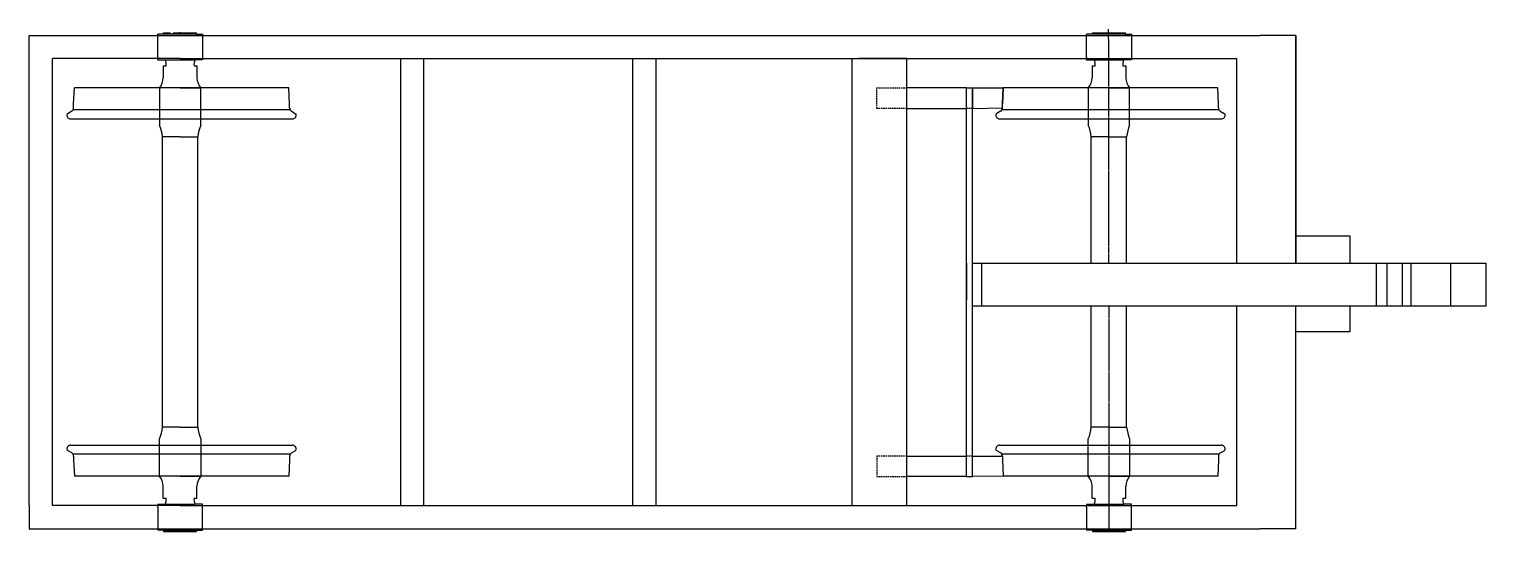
# Model space of a CAD drawing. Header units: millimetres. Extents: x -5057 to 33615, y -6628 to 11138.
# Drawn here: x 16978 to 23252, y 8975 to 11138 of the extents above; entities that cross this region are included whole.
import ezdxf

# ---------------------------------------------------------------- set-up
doc = ezdxf.new("R2010")
doc.units = ezdxf.units.MM
doc.linetypes.add('AM_ISO08W050', pattern=[18, 12, -1.5, 3, -1.5])
doc.linetypes.add('HIDDEN', pattern=[9.525, 6.35, -3.175])

msp = doc.modelspace()

# ---------------------------------------------------------------- linework, layer by layer
for p, q in [((16978.412, 9088.184), (16978.412, 11111.474)), ((16978.412, 11111.474), (17725.078, 11111.474)), ((17558.535, 11116.948), (17532.115, 11116.948)), ((17532.115, 11105.948), (17532.115, 11116.948)), ((17558.535, 11116.948), (17532.115, 11116.948)), ((17532.115, 11105.948), (17532.115, 11116.948)), ((17532.115, 11017.948), (17532.115, 11105.948)), ((17557.535, 11117.948), (17557.535, 11122.948)), ((17557.535, 11122.948), (17587.32, 11122.948)), ((17557.535, 11117.948), (17557.535, 11122.948)), ((17557.535, 11122.948), (17587.32, 11122.948)), ((17557.535, 11117.948), (17564.221, 11117.948)), ((17557.535, 11117.948), (17564.221, 11117.948)), ((17564.221, 11116.948), (17558.535, 11116.941)), ((17692.849, 11116.948), (17558.535, 11116.941)), ((17564.221, 11117.948), (17589.066, 11117.948)), ((17564.221, 11117.948), (17589.066, 11117.948)), ((17564.221, 11116.942), (17564.221, 11117.948)), ((17564.285, 11117.948), (17589.066, 11117.948)), ((17564.285, 11117.948), (17589.066, 11117.948)), ((17564.285, 11117.948), (17589.066, 11117.948)), ((17564.285, 11117.948), (17589.066, 11117.948)), ((17589.066, 11117.948), (17589.86, 11117.948)), ((17589.066, 11117.948), (17589.86, 11117.948)), ((17596.21, 11118.948), (17597.004, 11118.948)), ((17596.21, 11118.948), (17597.004, 11118.948)), ((17596.21, 11117.948), (17597.004, 11117.948)), ((17596.21, 11117.948), (17597.004, 11117.948)), ((17597.004, 11117.948), (17692.785, 11117.948)), ((17597.004, 11117.948), (17692.785, 11117.948)), ((17597.004, 11117.948), (17699.522, 11117.948)), ((17597.004, 11117.948), (17692.785, 11117.948)), ((17597.004, 11117.948), (17692.785, 11117.948)), ((17597.004, 11117.948), (17699.522, 11117.948)), ((17598.036, 11123.948), (17598.75, 11123.948)), ((17598.75, 11122.948), (17628.535, 11122.948)), ((17598.75, 11122.948), (17628.535, 11122.948)), ((17628.535, 11123.948), (17628.535, 11124.842)), ((17628.535, 11123.948), (17628.535, 11124.842)), ((17628.535, 11122.948), (17699.522, 11122.948)), ((17628.535, 11122.948), (17699.522, 11122.948)), ((17628.535, 11117.948), (17628.535, 11118.948)), ((17628.535, 11117.948), (17628.535, 11118.948)), ((17698.527, 11116.948), (17692.849, 11116.948)), ((17698.527, 11116.948), (17692.849, 11116.948)), ((17698.524, 11116.975), (17724.955, 11117.001)), ((17698.524, 11116.975), (17724.955, 11117.001)), ((17699.522, 11117.948), (17699.522, 11122.948)), ((17699.522, 11117.948), (17699.522, 11122.948)), ((17704.537, 11113.698), (17704.541, 11113.698)), ((17704.537, 11113.698), (17704.541, 11113.698)), ((17724.955, 11117.948), (17724.955, 11005.948)), ((17724.955, 11117.948), (17724.955, 11005.948)), ((17724.955, 11111.474), (22278.412, 11111.474)), ((21558.535, 11116.948), (21532.115, 11116.948)), ((21532.115, 11105.948), (21532.115, 11116.948)), ((21558.535, 11116.948), (21532.115, 11116.948)), ((21532.115, 11105.948), (21532.115, 11116.948)), ((21532.115, 11017.948), (21532.115, 11105.948)), ((21557.535, 11117.948), (21557.535, 11122.948)), ((21557.535, 11122.948), (21587.32, 11122.948)), ((21557.535, 11117.948), (21557.535, 11122.948)), ((21557.535, 11122.948), (21598.75, 11122.948)), ((21557.535, 11117.948), (21564.221, 11117.948)), ((21557.535, 11117.948), (21564.221, 11117.948)), ((21564.221, 11116.948), (21558.535, 11116.941)), ((21692.849, 11116.948), (21558.535, 11116.941)), ((21564.221, 11117.948), (21589.066, 11117.948)), ((21564.221, 11117.948), (21589.066, 11117.948)), ((21564.221, 11116.942), (21564.221, 11117.948)), ((21564.285, 11117.948), (21589.066, 11117.948)), ((21564.285, 11117.948), (21589.066, 11117.948)), ((21564.285, 11117.948), (21589.066, 11117.948)), ((21564.285, 11117.948), (21589.066, 11117.948)), ((21589.066, 11117.948), (21589.86, 11117.948)), ((21589.066, 11117.948), (21596.21, 11117.948)), ((21596.21, 11117.948), (21597.004, 11117.948)), ((21596.21, 11117.948), (21597.004, 11117.948)), ((21597.004, 11117.948), (21692.785, 11117.948)), ((21597.004, 11117.948), (21692.785, 11117.948)), ((21597.004, 11117.948), (21699.522, 11117.948)), ((21597.004, 11117.948), (21692.785, 11117.948)), ((21597.004, 11117.948), (21692.785, 11117.948)), ((21597.004, 11117.948), (21699.522, 11117.948)), ((21598.75, 11122.948), (21628.535, 11122.948)), ((21598.75, 11122.948), (21628.535, 11122.948)), ((21628.535, 11122.948), (21699.522, 11122.948)), ((21628.535, 11122.948), (21699.522, 11122.948)), ((21687.217, 11116.942), (21687.217, 11117.948)), ((21698.527, 11116.948), (21692.849, 11116.948)), ((21698.527, 11116.948), (21692.849, 11116.948)), ((21698.524, 11116.975), (21724.955, 11117.001)), ((21698.524, 11116.975), (21724.955, 11117.001)), ((21699.522, 11117.948), (21699.522, 11122.948)), ((21699.522, 11117.948), (21699.522, 11122.948)), ((21724.955, 11117.948), (21724.955, 11005.948)), ((21724.955, 11117.948), (21724.955, 11005.948)), ((22433.772, 11111.474), (22278.412, 11111.474)), ((22433.772, 10131.731), (22433.772, 11111.474)), ((22433.772, 11111.474), (22433.772, 10131.731)), ((17078.412, 9088.184), (17078.412, 11011.711)), ((17628.412, 11011.711), (17078.412, 11011.711)), ((17532.115, 11017.948), (17532.115, 11014.448)), ((17532.115, 11017.948), (17532.115, 11014.448)), ((17532.115, 11009.18), (17532.115, 11014.448)), ((17532.115, 11009.18), (17532.115, 11014.448)), ((17532.115, 11005.948), (17532.115, 11009.18)), ((17532.115, 11005.948), (17532.115, 11009.18)), ((17532.115, 11005.948), (17561.381, 11005.948)), ((17532.115, 11005.948), (17561.381, 11005.948)), ((17556.035, 10979.948), (17556.035, 10928.948)), ((17556.035, 10979.948), (17568.535, 10979.948)), ((17556.035, 10979.948), (17556.035, 10928.948)), ((17556.035, 10979.948), (17568.535, 10979.948)), ((17561.381, 11005.948), (17564.221, 11005.948)), ((17561.381, 11005.948), (17564.221, 11005.948)), ((17561.381, 11005.948), (17564.221, 11005.948)), ((17561.381, 11005.948), (17564.221, 11005.948)), ((17564.221, 11005.948), (17692.785, 11005.948)), ((17628.412, 11011.711), (18628.412, 11011.711)), ((17688.535, 10979.948), (17701.035, 10979.948)), ((17688.535, 10979.948), (17701.035, 10979.948)), ((17695.689, 11005.948), (17692.849, 11005.948)), ((17695.689, 11005.948), (17692.849, 11005.948)), ((17695.689, 11005.948), (17692.849, 11005.948)), ((17695.689, 11005.948), (17692.849, 11005.948)), ((17724.955, 11005.948), (17695.689, 11005.948)), ((17724.955, 11005.948), (17695.689, 11005.948)), ((17701.035, 10979.948), (17701.035, 10928.948)), ((17701.035, 10979.948), (17701.035, 10928.948)), ((18578.412, 9088.184), (18578.412, 11011.711)), ((18628.412, 11011.711), (19628.412, 11011.711)), ((18678.412, 9088.184), (18678.412, 11011.711)), ((19578.412, 9088.184), (19578.412, 11011.711)), ((19628.412, 11011.711), (20628.412, 11011.711)), ((19678.412, 9088.184), (19678.412, 11011.711)), ((20522.51, 9088.184), (20522.51, 11011.711)), ((20758.163, 11011.711), (20550.363, 11011.711)), ((20628.412, 11011.711), (21628.412, 11011.711)), ((20758.163, 9088.184), (20758.163, 11011.711)), ((21532.115, 11017.948), (21532.115, 11014.448)), ((21532.115, 11017.948), (21532.115, 11014.448)), ((21532.115, 11009.18), (21532.115, 11014.448)), ((21532.115, 11009.18), (21532.115, 11014.448)), ((21532.115, 11005.948), (21532.115, 11009.18)), ((21532.115, 11005.948), (21532.115, 11009.18)), ((21532.115, 11005.948), (21561.381, 11005.948)), ((21532.115, 11005.948), (21561.381, 11005.948)), ((21556.035, 10979.948), (21556.035, 10928.948)), ((21556.035, 10979.948), (21568.535, 10979.948)), ((21556.035, 10979.948), (21556.035, 10928.948)), ((21556.035, 10979.948), (21568.535, 10979.948)), ((21561.381, 11005.948), (21564.221, 11005.948)), ((21561.381, 11005.948), (21564.221, 11005.948)), ((21561.381, 11005.948), (21564.221, 11005.948)), ((21561.381, 11005.948), (21564.221, 11005.948)), ((21564.221, 11005.948), (21692.785, 11005.948)), ((21628.412, 11011.711), (22178.412, 11011.711)), ((21688.535, 10979.948), (21701.035, 10979.948)), ((21688.535, 10979.948), (21701.035, 10979.948)), ((21695.689, 11005.948), (21692.849, 11005.948)), ((21695.689, 11005.948), (21692.849, 11005.948)), ((21695.689, 11005.948), (21692.849, 11005.948)), ((21695.689, 11005.948), (21692.849, 11005.948)), ((21724.955, 11005.948), (21695.689, 11005.948)), ((21724.955, 11005.948), (21695.689, 11005.948)), ((21701.035, 10979.948), (21701.035, 10928.948)), ((21701.035, 10979.948), (21701.035, 10928.948)), ((22178.412, 10131.731), (22178.412, 11011.711)), ((17169.735, 10815.448), (17173.207, 10884.948)), ((17169.735, 10815.448), (17173.207, 10884.948)), ((18096.563, 10884.948), (17173.207, 10884.948)), ((18096.563, 10884.948), (17173.207, 10884.948)), ((17539.535, 10884.948), (17539.535, 10724.948)), ((17628.535, 10884.948), (17539.535, 10884.948)), ((17539.535, 10884.948), (17539.535, 10724.948)), ((17628.535, 10884.948), (17539.535, 10884.948)), ((17628.535, 10884.948), (17717.535, 10884.948)), ((17628.535, 10884.948), (17717.535, 10884.948)), ((17717.535, 10724.948), (17717.535, 10884.948)), ((17717.535, 10724.948), (17717.535, 10884.948)), ((18100.035, 10815.448), (18096.563, 10884.948)), ((18100.035, 10815.448), (18096.563, 10884.948)), ((21014.915, 10884.948), (20758.163, 10884.948)), ((21014.915, 9212.641), (21014.915, 10884.948)), ((21014.915, 10884.948), (21041.517, 10884.948)), ((21041.517, 9212.641), (21041.517, 10884.948)), ((21041.517, 10884.948), (21173.207, 10884.948)), ((21041.517, 10884.948), (21041.517, 10796.548)), ((21169.735, 10815.448), (21173.207, 10884.948)), ((21169.735, 10815.448), (21173.207, 10884.948)), ((21173.207, 10884.948), (21169.735, 10815.448)), ((22096.563, 10884.948), (21173.207, 10884.948)), ((22096.563, 10884.948), (21173.207, 10884.948)), ((21539.535, 10884.948), (21539.535, 10724.948)), ((21628.535, 10884.948), (21539.535, 10884.948)), ((21539.535, 10884.948), (21539.535, 10724.948)), ((21628.535, 10884.948), (21539.535, 10884.948)), ((21628.535, 10884.948), (21717.535, 10884.948)), ((21628.535, 10884.948), (21717.535, 10884.948)), ((21717.535, 10724.948), (21717.535, 10884.948)), ((21717.535, 10724.948), (21717.535, 10884.948)), ((22100.035, 10815.448), (22096.563, 10884.948)), ((22100.035, 10815.448), (22096.563, 10884.948)), ((18102.179, 10790.855), (17167.592, 10790.855)), ((18102.179, 10790.855), (17167.592, 10790.855)), ((17169.735, 10798.855), (17169.735, 10815.448)), ((17169.735, 10798.855), (17169.735, 10815.448)), ((18100.035, 10798.855), (18100.035, 10815.448)), ((18100.035, 10798.855), (18100.035, 10815.448)), ((20758.163, 10796.548), (21014.915, 10796.548)), ((21041.517, 10796.548), (21169.735, 10798.855)), ((22102.179, 10790.855), (21167.592, 10790.855)), ((22102.179, 10790.855), (21167.592, 10790.855)), ((21169.735, 10798.855), (21169.735, 10815.448)), ((21169.735, 10798.855), (21169.735, 10815.448)), ((22100.035, 10798.855), (22100.035, 10815.448)), ((22100.035, 10798.855), (22100.035, 10815.448)), ((17145.817, 10775.809), (17142.671, 10773.993)), ((17145.817, 10775.809), (17142.671, 10773.993)), ((17161.735, 10784.999), (17145.817, 10775.809)), ((17161.735, 10784.999), (17145.817, 10775.809)), ((17157.235, 10751.948), (18112.535, 10751.948)), ((17157.235, 10751.948), (18112.535, 10751.948)), ((18108.035, 10784.999), (18123.954, 10775.809)), ((18108.035, 10784.999), (18123.954, 10775.809)), ((18123.954, 10775.809), (18127.099, 10773.993)), ((18123.954, 10775.809), (18127.099, 10773.993)), ((18128.535, 10768.053), (18128.535, 10767.948)), ((18128.535, 10768.053), (18128.535, 10767.948)), ((21145.817, 10775.809), (21142.671, 10773.993)), ((21145.817, 10775.809), (21142.671, 10773.993)), ((21161.735, 10784.999), (21145.817, 10775.809)), ((21161.735, 10784.999), (21145.817, 10775.809)), ((21157.235, 10751.948), (22112.535, 10751.948)), ((21157.235, 10751.948), (22112.535, 10751.948)), ((22108.035, 10784.999), (22123.954, 10775.809)), ((22108.035, 10784.999), (22123.954, 10775.809)), ((22123.954, 10775.809), (22127.099, 10773.993)), ((22123.954, 10775.809), (22127.099, 10773.993)), ((22128.535, 10768.053), (22128.535, 10767.948)), ((22128.535, 10768.053), (22128.535, 10767.948)), ((17552.535, 9424.948), (17552.535, 10674.948)), ((17628.535, 10674.948), (17552.535, 10674.948)), ((17552.535, 9424.948), (17552.535, 10674.948)), ((17628.535, 10674.948), (17552.535, 10674.948)), ((17628.535, 10674.948), (17704.535, 10674.948)), ((17628.535, 10674.948), (17704.535, 10674.948)), ((17704.535, 9424.948), (17704.535, 10674.948)), ((17704.535, 9424.948), (17704.535, 10674.948)), ((21552.535, 10131.731), (21552.535, 10674.948)), ((21628.535, 10674.948), (21552.535, 10674.948)), ((21552.535, 10131.731), (21552.535, 10674.948)), ((21628.535, 10674.948), (21552.535, 10674.948)), ((21628.535, 10674.948), (21704.535, 10674.948)), ((21628.535, 10674.948), (21704.535, 10674.948)), ((21704.535, 10131.731), (21704.535, 10674.948)), ((21704.535, 10131.731), (21704.535, 10674.948)), ((22433.772, 10131.731), (22433.772, 10248.897)), ((22433.772, 10248.897), (22665.472, 10248.897)), ((22665.472, 10248.897), (22665.472, 10131.731)), ((20758.163, 10049.961), (20758.163, 10131.731)), ((21014.915, 10131.731), (21014.915, 9971.352)), ((21041.517, 10049.924), (21041.517, 10131.731)), ((21041.517, 10131.731), (22891.759, 10131.731)), ((21081.545, 9946.326), (21081.545, 10131.731)), ((22779.993, 9946.326), (22779.993, 10131.731)), ((22826.745, 9946.326), (22826.745, 10131.731)), ((22891.759, 10131.731), (22891.759, 9946.326)), ((22891.759, 10131.731), (23251.5, 10131.731)), ((22930.429, 9946.326), (22930.429, 10131.731)), ((23100.303, 9946.326), (23100.303, 10131.731)), ((23251.5, 10131.731), (23251.5, 9946.326)), ((22891.759, 9946.326), (21041.517, 9946.326)), ((21552.535, 9424.948), (21552.535, 9946.326)), ((21552.535, 9424.948), (21552.535, 9946.326)), ((21704.535, 9424.948), (21704.535, 9946.326)), ((21704.535, 9424.948), (21704.535, 9946.326)), ((22178.412, 9088.184), (22178.412, 9946.326)), ((22433.772, 8988.421), (22433.772, 9946.326)), ((22433.772, 9835.108), (22433.772, 9946.326)), ((22665.472, 9946.326), (22665.472, 9835.108)), ((23251.5, 9946.326), (22891.759, 9946.326)), ((22665.472, 9835.108), (22433.772, 9835.108)), ((17628.535, 9424.948), (17552.535, 9424.948)), ((17628.535, 9424.948), (17552.535, 9424.948)), ((17628.535, 9424.948), (17704.535, 9424.948)), ((17628.535, 9424.948), (17704.535, 9424.948)), ((21628.535, 9424.948), (21552.535, 9424.948)), ((21628.535, 9424.948), (21552.535, 9424.948)), ((21628.535, 9424.948), (21704.535, 9424.948)), ((21628.535, 9424.948), (21704.535, 9424.948)), ((17157.235, 9347.948), (18112.535, 9347.948)), ((17157.235, 9347.948), (18112.535, 9347.948)), ((17539.535, 9214.948), (17539.535, 9374.948)), ((17539.535, 9214.948), (17539.535, 9374.948)), ((17717.535, 9374.948), (17717.535, 9214.948)), ((17717.535, 9374.948), (17717.535, 9214.948)), ((21157.235, 9347.948), (22112.535, 9347.948)), ((21157.235, 9347.948), (22112.535, 9347.948)), ((21539.535, 9214.948), (21539.535, 9374.948)), ((21539.535, 9214.948), (21539.535, 9374.948)), ((21717.535, 9374.948), (21717.535, 9214.948)), ((21717.535, 9374.948), (21717.535, 9214.948)), ((17145.817, 9324.087), (17142.671, 9325.903)), ((17145.817, 9324.087), (17142.671, 9325.903)), ((17161.735, 9314.897), (17145.817, 9324.087)), ((17161.735, 9314.897), (17145.817, 9324.087)), ((18102.179, 9309.04), (17167.592, 9309.04)), ((18102.179, 9309.04), (17167.592, 9309.04)), ((17169.735, 9301.04), (17169.735, 9284.448)), ((17169.735, 9301.04), (17169.735, 9284.448)), ((17169.735, 9284.448), (17173.207, 9214.948)), ((17169.735, 9284.448), (17173.207, 9214.948)), ((18100.035, 9284.448), (18096.563, 9214.948)), ((18100.035, 9284.448), (18096.563, 9214.948)), ((18100.035, 9301.04), (18100.035, 9284.448)), ((18100.035, 9301.04), (18100.035, 9284.448)), ((18108.035, 9314.897), (18123.954, 9324.087)), ((18108.035, 9314.897), (18123.954, 9324.087)), ((18123.954, 9324.087), (18127.099, 9325.903)), ((18123.954, 9324.087), (18127.099, 9325.903)), ((18128.535, 9331.843), (18128.535, 9331.948)), ((18128.535, 9331.843), (18128.535, 9331.948)), ((20758.163, 9212.641), (20758.163, 9301.04)), ((20758.163, 9301.04), (21014.915, 9301.04)), ((21041.517, 9212.641), (21041.517, 9301.04)), ((21041.517, 9301.04), (21169.735, 9301.04)), ((21145.817, 9324.087), (21142.671, 9325.903)), ((21145.817, 9324.087), (21142.671, 9325.903)), ((21161.735, 9314.897), (21145.817, 9324.087)), ((21161.735, 9314.897), (21145.817, 9324.087)), ((22102.179, 9309.04), (21167.592, 9309.04)), ((22102.179, 9309.04), (21167.592, 9309.04)), ((21169.735, 9301.04), (21169.735, 9284.448)), ((21169.735, 9301.04), (21169.735, 9284.448)), ((21169.735, 9284.448), (21173.207, 9214.948)), ((21169.735, 9284.448), (21173.207, 9214.948)), ((22100.035, 9284.448), (22096.563, 9214.948)), ((22100.035, 9284.448), (22096.563, 9214.948)), ((22100.035, 9301.04), (22100.035, 9284.448)), ((22100.035, 9301.04), (22100.035, 9284.448)), ((22108.035, 9314.897), (22123.954, 9324.087)), ((22108.035, 9314.897), (22123.954, 9324.087)), ((22123.954, 9324.087), (22127.099, 9325.903)), ((22123.954, 9324.087), (22127.099, 9325.903)), ((22128.535, 9331.843), (22128.535, 9331.948)), ((22128.535, 9331.843), (22128.535, 9331.948)), ((18096.563, 9214.948), (17173.207, 9214.948)), ((18096.563, 9214.948), (17173.207, 9214.948)), ((17628.535, 9214.948), (17539.535, 9214.948)), ((17628.535, 9214.948), (17539.535, 9214.948)), ((17556.035, 9119.948), (17556.035, 9170.948)), ((17556.035, 9119.948), (17556.035, 9170.948)), ((17628.535, 9214.948), (17717.535, 9214.948)), ((17628.535, 9214.948), (17717.535, 9214.948)), ((17701.035, 9119.948), (17701.035, 9170.948)), ((17701.035, 9119.948), (17701.035, 9170.948)), ((21014.915, 9212.641), (20758.163, 9212.641)), ((21014.915, 9212.641), (21041.517, 9212.641)), ((21173.207, 9214.948), (21041.517, 9212.641)), ((22096.563, 9214.948), (21173.207, 9214.948)), ((22096.563, 9214.948), (21173.207, 9214.948)), ((21628.535, 9214.948), (21539.535, 9214.948)), ((21628.535, 9214.948), (21539.535, 9214.948)), ((21556.035, 9119.948), (21556.035, 9170.948)), ((21556.035, 9119.948), (21556.035, 9170.948)), ((21628.535, 9214.948), (21717.535, 9214.948)), ((21628.535, 9214.948), (21717.535, 9214.948)), ((21701.035, 9119.948), (21701.035, 9170.948)), ((21701.035, 9119.948), (21701.035, 9170.948)), ((17556.035, 9119.948), (17568.535, 9119.948)), ((17556.035, 9119.948), (17568.535, 9119.948)), ((17688.535, 9119.948), (17701.035, 9119.948)), ((17688.535, 9119.948), (17701.035, 9119.948)), ((21556.035, 9119.948), (21568.535, 9119.948)), ((21556.035, 9119.948), (21568.535, 9119.948)), ((21688.535, 9119.948), (21701.035, 9119.948)), ((21688.535, 9119.948), (21701.035, 9119.948)), ((16978.412, 9088.184), (16978.412, 8988.421)), ((17628.412, 9088.184), (17078.412, 9088.184)), ((17532.115, 9093.948), (17561.381, 9093.948)), ((17532.115, 9093.948), (17532.115, 9090.716)), ((17532.115, 9093.948), (17561.381, 9093.948)), ((17532.115, 9093.948), (17532.115, 9090.716)), ((17532.115, 9090.716), (17532.115, 9085.448)), ((17532.115, 9090.716), (17532.115, 9085.448)), ((17532.115, 9081.948), (17532.115, 9085.448)), ((17532.115, 9081.948), (17532.115, 9085.448)), ((17532.115, 9081.948), (17532.115, 8993.948)), ((17564.221, 9093.948), (17692.785, 9093.948)), ((17628.412, 9088.184), (18628.412, 9088.184)), ((17724.955, 9093.948), (17695.689, 9093.948)), ((17724.955, 9093.948), (17695.689, 9093.948)), ((17724.955, 8982.894), (17724.955, 9093.948)), ((17724.955, 8982.894), (17724.955, 9093.948)), ((18628.412, 9088.184), (19628.412, 9088.184)), ((19628.412, 9088.184), (20628.412, 9088.184)), ((20628.412, 9088.184), (21628.412, 9088.184)), ((21532.115, 9093.948), (21561.381, 9093.948)), ((21532.115, 9093.948), (21532.115, 9090.716)), ((21532.115, 9093.948), (21561.381, 9093.948)), ((21532.115, 9093.948), (21532.115, 9090.716)), ((21532.115, 9090.716), (21532.115, 9085.448)), ((21532.115, 9090.716), (21532.115, 9085.448)), ((21532.115, 9081.948), (21532.115, 9085.448)), ((21532.115, 9081.948), (21532.115, 9085.448)), ((21532.115, 9081.948), (21532.115, 8993.948)), ((21564.221, 9093.948), (21692.785, 9093.948)), ((21628.412, 9088.184), (22178.412, 9088.184)), ((21724.955, 9093.948), (21695.689, 9093.948)), ((21724.955, 9093.948), (21695.689, 9093.948)), ((21724.955, 8981.948), (21724.955, 9093.948)), ((21724.955, 8981.948), (21724.955, 9093.948)), ((16978.412, 8988.421), (17725.078, 8988.421)), ((17532.115, 8993.948), (17532.115, 8982.948)), ((17532.115, 8993.948), (17532.115, 8982.948)), ((17558.535, 8982.948), (17532.115, 8982.948)), ((17558.535, 8982.948), (17532.115, 8982.948)), ((17557.535, 8981.948), (17564.221, 8981.948)), ((17557.535, 8981.948), (17557.535, 8976.948)), ((17557.535, 8981.948), (17564.221, 8981.948)), ((17557.535, 8981.948), (17557.535, 8976.948)), ((17557.535, 8976.948), (17587.32, 8976.948)), ((17557.535, 8976.948), (17598.75, 8976.948)), ((17564.221, 8982.948), (17558.535, 8982.954)), ((17692.849, 8982.948), (17558.535, 8982.954)), ((17564.221, 8982.954), (17564.221, 8981.948)), ((17564.221, 8981.948), (17589.066, 8981.948)), ((17564.221, 8981.948), (17589.066, 8981.948)), ((17564.285, 8981.948), (17589.066, 8981.948)), ((17564.285, 8981.948), (17589.066, 8981.948)), ((17564.285, 8981.948), (17589.066, 8981.948)), ((17564.285, 8981.948), (17589.066, 8981.948)), ((17589.066, 8981.948), (17589.86, 8981.948)), ((17589.066, 8981.948), (17596.21, 8981.948)), ((17596.21, 8981.948), (17597.004, 8981.948)), ((17596.21, 8981.948), (17597.004, 8981.948)), ((17597.004, 8981.948), (17692.785, 8981.948)), ((17597.004, 8981.948), (17692.785, 8981.948)), ((17597.004, 8981.948), (17699.522, 8981.948)), ((17597.004, 8981.948), (17692.785, 8981.948)), ((17597.004, 8981.948), (17692.785, 8981.948)), ((17598.75, 8976.948), (17628.535, 8976.948)), ((17598.75, 8976.948), (17628.535, 8976.948)), ((17628.535, 8976.948), (17699.522, 8976.948)), ((17628.535, 8976.948), (17699.522, 8976.948)), ((17698.527, 8982.948), (17692.849, 8982.948)), ((17698.527, 8982.948), (17692.849, 8982.948)), ((17698.524, 8982.921), (17724.955, 8982.894)), ((17698.524, 8982.921), (17724.955, 8982.894)), ((17699.522, 8981.948), (17699.522, 8976.948)), ((17699.522, 8981.948), (17699.522, 8976.948)), ((17724.955, 8988.421), (22278.412, 8988.421)), ((21532.115, 8993.948), (21532.115, 8982.948)), ((21532.115, 8993.948), (21532.115, 8982.948)), ((21558.535, 8982.948), (21532.115, 8982.948)), ((21558.535, 8982.948), (21532.115, 8982.948)), ((21557.535, 8981.948), (21564.221, 8981.948)), ((21557.535, 8981.948), (21557.535, 8976.948)), ((21557.535, 8981.948), (21564.221, 8981.948)), ((21557.535, 8981.948), (21557.535, 8976.948)), ((21557.535, 8976.948), (21587.32, 8976.948)), ((21557.535, 8976.948), (21598.75, 8976.948)), ((21564.221, 8982.948), (21558.535, 8982.954)), ((21692.849, 8982.948), (21558.535, 8982.954)), ((21564.221, 8982.954), (21564.221, 8981.948)), ((21564.221, 8981.948), (21589.066, 8981.948)), ((21564.221, 8981.948), (21589.066, 8981.948)), ((21564.285, 8981.948), (21589.066, 8981.948)), ((21564.285, 8981.948), (21589.066, 8981.948)), ((21564.285, 8981.948), (21589.066, 8981.948)), ((21564.285, 8981.948), (21589.066, 8981.948)), ((21589.066, 8981.948), (21589.86, 8981.948)), ((21589.066, 8981.948), (21596.21, 8981.948)), ((21596.21, 8981.948), (21597.004, 8981.948)), ((21596.21, 8981.948), (21597.004, 8981.948)), ((21597.004, 8981.948), (21692.785, 8981.948)), ((21597.004, 8981.948), (21692.785, 8981.948)), ((21597.004, 8981.948), (21699.522, 8981.948)), ((21597.004, 8981.948), (21692.785, 8981.948)), ((21597.004, 8981.948), (21692.785, 8981.948)), ((21597.004, 8981.948), (21699.522, 8981.948)), ((21598.75, 8976.948), (21628.535, 8976.948)), ((21598.75, 8976.948), (21628.535, 8976.948)), ((21628.535, 8981.948), (21628.535, 8980.948)), ((21628.535, 8981.948), (21628.535, 8980.948)), ((21628.535, 8976.948), (21699.522, 8976.948)), ((21628.535, 8976.948), (21699.522, 8976.948)), ((21628.535, 8975.948), (21628.535, 8975.054)), ((21628.535, 8975.948), (21628.535, 8975.054)), ((21687.217, 8982.954), (21687.217, 8981.948)), ((21698.527, 8982.948), (21692.849, 8982.948)), ((21698.527, 8982.948), (21692.849, 8982.948)), ((21698.524, 8982.921), (21724.955, 8982.894)), ((21698.524, 8982.921), (21724.955, 8982.894)), ((21699.522, 8981.948), (21699.522, 8976.948)), ((21699.522, 8981.948), (21699.522, 8976.948)), ((22433.772, 8988.421), (22278.412, 8988.421))]:
    msp.add_line(p, q)
at = {"linetype": 'AM_ISO08W050'}
for p, q in [((21625.692, 11138.102), (21627.019, 10131.731)), ((21627.263, 9946.326), (21628.535, 8980.948))]:
    msp.add_line(p, q, dxfattribs=at)
at = {"linetype": 'HIDDEN'}
for p, q in [((20628.412, 10796.548), (20628.412, 10884.948)), ((20628.412, 10884.948), (20758.163, 10884.948)), ((20758.163, 10796.548), (20628.412, 10796.548)), ((21041.517, 10796.548), (21014.915, 10796.548)), ((20758.163, 9301.04), (20628.412, 9301.04)), ((20628.412, 9301.04), (20628.412, 9212.641)), ((21041.517, 9301.04), (21014.915, 9301.04)), ((20628.412, 9212.641), (20758.163, 9212.641))]:
    msp.add_line(p, q, dxfattribs=at)
for centre, radius, start, end in [((17529.136, 10986.855), 40, 350.0564504, 28.5106552), ((17529.136, 10986.855), 40, 350.0564504, 28.5106552), ((17727.934, 10986.855), 40, 151.4893448, 189.9435496), ((17727.934, 10986.855), 40, 151.4893448, 189.9435496), ((21529.136, 10986.855), 40, 350.0564504, 28.5106552), ((21529.136, 10986.855), 40, 350.0564504, 28.5106552), ((21727.934, 10986.855), 40, 151.4893448, 189.9435496), ((21727.934, 10986.855), 40, 151.4893448, 189.9435496), ((17481.096, 10931.957), 75, 321.1869363, 357.7009732), ((17481.096, 10931.957), 75, 321.1869363, 357.7009732), ((17775.975, 10931.957), 75, 182.2990268, 218.8130637), ((17775.975, 10931.957), 75, 182.2990268, 218.8130637), ((21481.096, 10931.957), 75, 321.1869363, 357.7009732), ((21481.096, 10931.957), 75, 321.1869363, 357.7009732), ((21775.975, 10931.957), 75, 182.2990268, 218.8130637), ((21775.975, 10931.957), 75, 182.2990268, 218.8130637), ((17153.735, 10798.855), 16, 300, 0), ((17153.735, 10798.855), 16, 300, 0), ((18116.035, 10798.855), 16, 180, 240), ((18116.035, 10798.855), 16, 180, 240), ((21153.735, 10798.855), 16, 300, 0), ((21153.735, 10798.855), 16, 300, 0), ((22116.035, 10798.855), 16, 180, 240), ((22116.035, 10798.855), 16, 180, 240), ((17154.235, 10768.053), 13, 152.8124299, 180), ((17154.235, 10768.053), 13, 152.8124299, 180), ((17157.235, 10767.948), 16, 176.1886845, 270), ((17157.235, 10767.948), 16, 176.1886845, 270), ((18112.535, 10767.948), 16, 270, 3.8113155), ((18112.535, 10767.948), 16, 270, 3.8113155), ((18115.535, 10768.053), 13, 0, 27.1875701), ((18115.535, 10768.053), 13, 0, 27.1875701), ((21154.235, 10768.053), 13, 152.8124299, 180), ((21154.235, 10768.053), 13, 152.8124299, 180), ((21157.235, 10767.948), 16, 176.1886845, 270), ((21157.235, 10767.948), 16, 176.1886845, 270), ((22112.535, 10767.948), 16, 270, 3.8113155), ((22112.535, 10767.948), 16, 270, 3.8113155), ((22115.535, 10768.053), 13, 0, 27.1875701), ((22115.535, 10768.053), 13, 0, 27.1875701), ((17378.521, 10656.394), 175, 6.0859561, 23.0624763), ((17378.521, 10656.394), 175, 6.0859561, 23.0624763), ((17878.549, 10656.394), 175, 156.9375237, 173.9140439), ((17878.549, 10656.394), 175, 156.9375237, 173.9140439), ((21378.521, 10656.394), 175, 6.0859561, 23.0624763), ((21378.521, 10656.394), 175, 6.0859561, 23.0624763), ((21878.549, 10656.394), 175, 156.9375237, 173.9140439), ((21878.549, 10656.394), 175, 156.9375237, 173.9140439), ((17378.521, 9443.501), 175, 336.9375237, 353.9140439), ((17378.521, 9443.501), 175, 336.9375237, 353.9140439), ((17878.549, 9443.501), 175, 186.0859561, 203.0624763), ((17878.549, 9443.501), 175, 186.0859561, 203.0624763), ((21378.521, 9443.501), 175, 336.9375237, 353.9140439), ((21378.521, 9443.501), 175, 336.9375237, 353.9140439), ((21878.549, 9443.501), 175, 186.0859561, 203.0624763), ((21878.549, 9443.501), 175, 186.0859561, 203.0624763), ((17157.235, 9331.948), 16, 90, 183.8113155), ((17157.235, 9331.948), 16, 90, 183.8113155), ((18112.535, 9331.948), 16, 356.1886845, 90), ((18112.535, 9331.948), 16, 356.1886845, 90), ((21157.235, 9331.948), 16, 90, 183.8113155), ((21157.235, 9331.948), 16, 90, 183.8113155), ((22112.535, 9331.948), 16, 356.1886845, 90), ((22112.535, 9331.948), 16, 356.1886845, 90), ((17154.235, 9331.843), 13, 180, 207.1875701), ((17154.235, 9331.843), 13, 180, 207.1875701), ((17153.735, 9301.04), 16, 0, 60), ((17153.735, 9301.04), 16, 0, 60), ((18116.035, 9301.04), 16, 120, 180), ((18116.035, 9301.04), 16, 120, 180), ((18115.535, 9331.843), 13, 332.8124299, 0), ((18115.535, 9331.843), 13, 332.8124299, 0), ((21154.235, 9331.843), 13, 180, 207.1875701), ((21154.235, 9331.843), 13, 180, 207.1875701), ((21153.735, 9301.04), 16, 0, 60), ((21153.735, 9301.04), 16, 0, 60), ((22116.035, 9301.04), 16, 120, 180), ((22116.035, 9301.04), 16, 120, 180), ((22115.535, 9331.843), 13, 332.8124299, 0), ((22115.535, 9331.843), 13, 332.8124299, 0), ((17481.096, 9167.939), 75, 2.2990268, 38.8130637), ((17481.096, 9167.939), 75, 2.2990268, 38.8130637), ((17775.975, 9167.939), 75, 141.1869363, 177.7009732), ((17775.975, 9167.939), 75, 141.1869363, 177.7009732), ((21481.096, 9167.939), 75, 2.2990268, 38.8130637), ((21481.096, 9167.939), 75, 2.2990268, 38.8130637), ((21775.975, 9167.939), 75, 141.1869363, 177.7009732), ((21775.975, 9167.939), 75, 141.1869363, 177.7009732), ((17529.136, 9113.041), 40, 331.4893448, 9.9435496), ((17529.136, 9113.041), 40, 331.4893448, 9.9435496), ((17727.934, 9113.041), 40, 170.0564504, 208.5106552), ((17727.934, 9113.041), 40, 170.0564504, 208.5106552), ((21529.136, 9113.041), 40, 331.4893448, 9.9435496), ((21529.136, 9113.041), 40, 331.4893448, 9.9435496), ((21727.934, 9113.041), 40, 170.0564504, 208.5106552), ((21727.934, 9113.041), 40, 170.0564504, 208.5106552)]:
    msp.add_arc(centre, radius, start, end)

doc.saveas('drawing.dxf')
